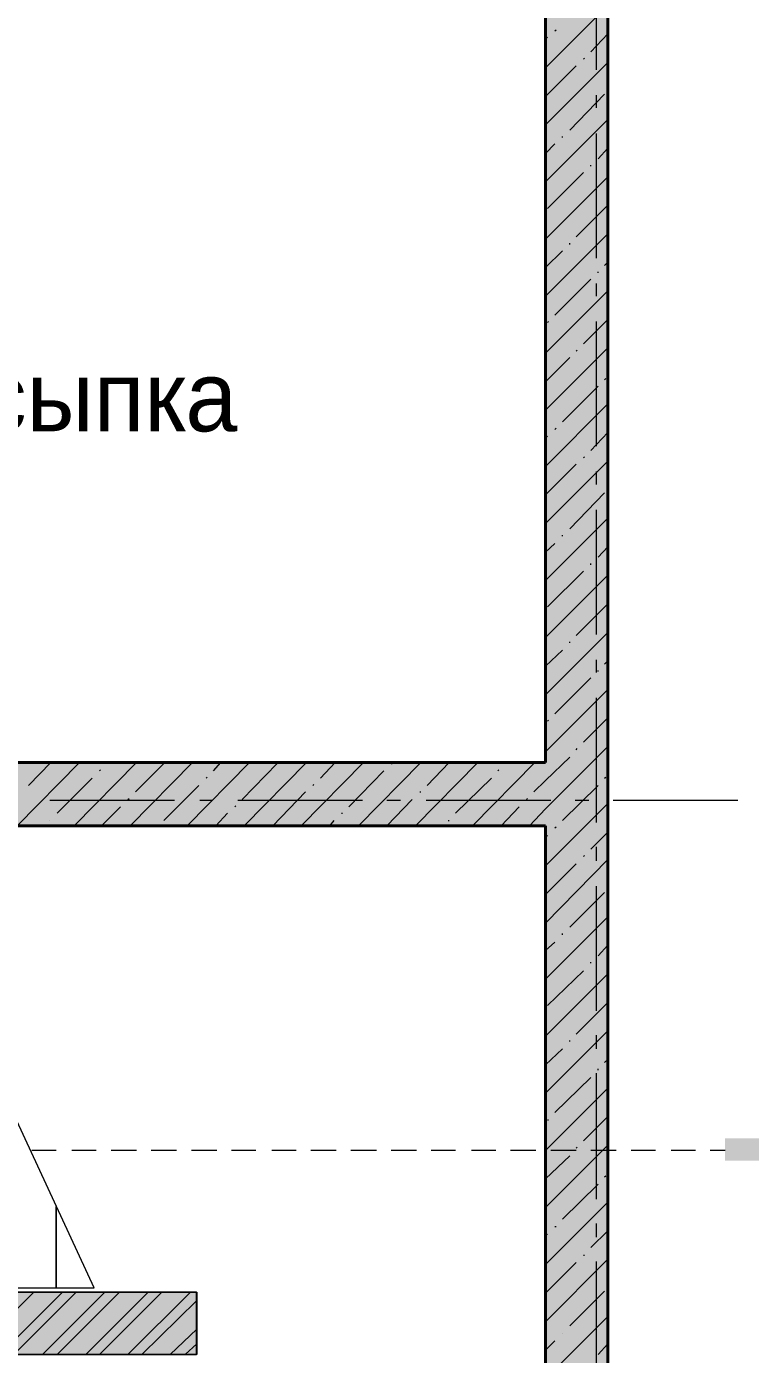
# Model space of a CAD drawing. Header units: millimetres. Extents: x -401725 to 250493, y 305116 to 802890.
# Drawn here: x -375128.411 to -375127.27, y 508976.454 to 508978.547 of the extents above; entities that cross this region are included whole.
import ezdxf

# ---------------------------------------------------------------- set-up
doc = ezdxf.new("R2010")
doc.units = ezdxf.units.MM
doc.layers.add('PDF _Геометрия', color=7, linetype='Continuous', true_color=0x1d1d1d)
doc.layers.add('PDF _Сплошная заливка', color=7, linetype='Continuous', true_color=0xffffff)
doc.layers.add('PDF _Текст', color=7, linetype='Continuous')

msp = doc.modelspace()

# ---------------------------------------------------------------- linework, layer by layer
at = {"layer": 'PDF _Геометрия', "color": 7, "lineweight": 40}
for points in [[(-375127.4947276118, 508976.0471172727), (-375127.4947276118, 508979.0003304346), (-375127.5930569439, 508979.0003304346)], [(-375127.5930611824, 508978.9021180866), (-375127.5930611824, 508977.3871797321)], [(-375127.5930611824, 508977.3871178492), (-375128.8713425003, 508977.3871178492)], [(-375129.6397276457, 508977.2871176797), (-375127.5931442581, 508977.2871176797)], [(-375127.5930611824, 508977.2871176797), (-375127.5930611824, 508976.0471681354), (-375127.4947318503, 508976.0471681354)]]:
    msp.add_lwpolyline(points, dxfattribs=at)
at = {"layer": 'PDF _Геометрия', "color": 7, "lineweight": 9}
for points in [[(-375127.5130610468, 508978.6754513182), (-375127.5130610468, 508978.4787926539)], [(-375127.5130610468, 508978.4387849567), (-375127.5130610468, 508978.4187857705)], [(-375127.5130610468, 508978.3787840072), (-375127.5130610468, 508978.182125343)], [(-375127.5130610468, 508978.1421176458), (-375127.5130610468, 508978.1221184595)], [(-375127.5130610468, 508978.082117544), (-375127.5130610468, 508977.8854588798)], [(-375127.5130610468, 508977.8454511825), (-375127.5130610468, 508977.8254519964)], [(-375127.5130610468, 508977.7854510808), (-375127.5130610468, 508977.5887924165)], [(-375127.5130610468, 508977.5487847193), (-375127.5130610468, 508977.5287855331)], [(-375127.5130610468, 508977.4887846176), (-375127.5130610468, 508977.2921259533)], [(-375128.1780611146, 508977.3271177475), (-375128.3747197789, 508977.3271177475)], [(-375128.1180610129, 508977.3271177475), (-375128.1380601991, 508977.3271177475)], [(-375127.8813946514, 508977.3271177475), (-375128.0780533157, 508977.3271177475)], [(-375127.8213945497, 508977.3271177475), (-375127.8430603347, 508977.3271177475)], [(-375127.5847273405, 508977.3271177475), (-375127.7813860048, 508977.3271177475)], [(-375127.5247280865, 508977.3271177475), (-375127.5463938715, 508977.3271177475)], [(-375127.2897274761, 508977.3271177475), (-375127.4863861404, 508977.3271177475)], [(-375127.5930611824, 508977.2871176797), (-375128.6446850567, 508977.2871176797)], [(-375127.5130610468, 508977.2537840072), (-375127.5130610468, 508977.2321182222)], [(-375127.5130610468, 508977.1921181544), (-375127.5130610468, 508976.9954594901)], [(-375127.5130610468, 508976.957117544), (-375127.5130610468, 508976.935451759)], [(-375127.5130610468, 508976.89711829), (-375127.5130610468, 508976.6987930269)], [(-375128.3047277135, 508976.5587851601), (-375128.4530550111, 508976.8787721393)], [(-375127.5130610468, 508976.6604510808), (-375127.5130610468, 508976.6387852958)], [(-375127.5130610468, 508976.6004518268), (-375127.5130610468, 508976.4037931625)], [(-375128.4747275778, 508976.5587851601), (-375128.3647320538, 508976.5587851601)], [(-375128.3647278152, 508976.5587851601), (-375128.3047302566, 508976.5587851601)]]:
    msp.add_lwpolyline(points, dxfattribs=at)
at = {"layer": 'PDF _Геометрия', "lineweight": 9}
for points in [[(-375127.5930611824, 508978.4821182222), (-375127.4947318503, 508978.5804475544)], [(-375127.5930611824, 508978.5271180866), (-375127.5897279847, 508978.5304512843)], [(-375127.5780609451, 508978.5404508773), (-375127.5763943463, 508978.5421174762)], [(-375127.5213940411, 508978.5071180526), (-375127.4947284595, 508978.5354502331)], [(-375127.5930611824, 508978.3921176458), (-375127.4947318503, 508978.4904469779)], [(-375127.5930611824, 508978.4371175101), (-375127.5447298158, 508978.4854488767)], [(-375127.5330610807, 508978.495451013), (-375127.5313944819, 508978.4971176118)], [(-375127.5547277135, 508978.3837846515), (-375127.4997299514, 508978.4404490124)], [(-375127.5930611824, 508978.302117917), (-375127.4947318503, 508978.4004472492)], [(-375127.5930611824, 508978.3471177814), (-375127.5780617928, 508978.3621171711)], [(-375127.5663947531, 508978.3721176118), (-375127.5663947531, 508978.3737842107)], [(-375127.5097278491, 508978.3387847871), (-375127.4947284595, 508978.3554507756)], [(-375127.5897279847, 508978.2604512504), (-375127.5330636238, 508978.3171156112)], [(-375127.5213940411, 508978.3271177475), (-375127.5213940411, 508978.3287843463)], [(-375127.5930611824, 508978.2121173406), (-375127.4947318503, 508978.3104466727)], [(-375127.5447272726, 508978.215451386), (-375127.4947293072, 508978.2654493515)], [(-375127.5930611824, 508978.1221176118), (-375127.4947318503, 508978.220446944)], [(-375127.5930611824, 508978.1671174762), (-375127.5663956009, 508978.1937830578)], [(-375127.5547277135, 508978.2037843463), (-375127.5547277135, 508978.2054509452)], [(-375127.4997274083, 508978.1704506739), (-375127.4947276118, 508978.1754504705)], [(-375127.5780609451, 508978.0921179848), (-375127.5213965842, 508978.1487823457)], [(-375127.5097278491, 508978.1587844819), (-375127.5097278491, 508978.1604510808)], [(-375127.5930611824, 508978.0321178831), (-375127.4947318503, 508978.1304472152)], [(-375127.5330610807, 508978.0471181205), (-375127.4947293072, 508978.085449894)], [(-375127.5897279847, 508978.0804509452), (-375127.5880613859, 508978.082117544)], [(-375127.5930611824, 508977.9421181544), (-375127.4947318503, 508978.0404474865)], [(-375127.5930611824, 508977.9871180187), (-375127.5547294089, 508978.0254497923)], [(-375127.5447272726, 508978.0354510808), (-375127.5430606738, 508978.0371176797)], [(-375127.4997274083, 508977.9904512165), (-375127.4980608094, 508977.9921178153)], [(-375127.5663947531, 508977.9237847193), (-375127.5097303923, 508977.9804490802)], [(-375127.5930611824, 508977.8537841768), (-375127.4947318503, 508977.9521135089)], [(-375127.5930611824, 508977.89711829), (-375127.5897279847, 508977.9021180866)], [(-375127.5780609451, 508977.9121176797), (-375127.5763943463, 508977.9137842785)], [(-375127.5213940411, 508977.8787840072), (-375127.4947284595, 508977.9071161877)], [(-375127.5930611824, 508977.763784448), (-375127.4947318503, 508977.8621137802)], [(-375127.5930611824, 508977.8087843124), (-375127.5447298158, 508977.8571156791)], [(-375127.5330610807, 508977.8671178153), (-375127.5313944819, 508977.8687844141)], [(-375127.5547277135, 508977.7554514538), (-375127.4997299514, 508977.8121158147)], [(-375127.5930611824, 508977.6737847193), (-375127.4947318503, 508977.7721140514)], [(-375127.5930611824, 508977.7187845837), (-375127.5780617928, 508977.7321173745)], [(-375127.5663947531, 508977.7437844141), (-375127.5663947531, 508977.745451013)], [(-375127.5097278491, 508977.7104507417), (-375127.4947284595, 508977.7271167302)], [(-375127.5897279847, 508977.6321180526), (-375127.5330636238, 508977.6887824135)], [(-375127.5213940411, 508977.6987845498), (-375127.5213940411, 508977.7004511486)], [(-375127.5930611824, 508977.5837841429), (-375127.4947318503, 508977.682113475)], [(-375127.5447272726, 508977.5871173406), (-375127.4947293072, 508977.637115306)], [(-375127.5930611824, 508977.4937844141), (-375127.4947318503, 508977.5921137463)], [(-375127.5930611824, 508977.5387842785), (-375127.5663956009, 508977.5637832612)], [(-375127.5547277135, 508977.5754511486), (-375127.5547277135, 508977.5771177475)], [(-375127.4997274083, 508977.5421174762), (-375127.4947276118, 508977.5471172727)], [(-375127.5780609451, 508977.4637847871), (-375127.5213965842, 508977.520449148)], [(-375127.5097278491, 508977.5304512843), (-375127.5097278491, 508977.5321178831)], [(-375127.5930611824, 508977.4037846854), (-375127.4947318503, 508977.5021140176)], [(-375127.5897279847, 508977.4521177475), (-375127.5880613859, 508977.4537843463)], [(-375127.5330610807, 508977.4187840751), (-375127.4947293072, 508977.4571158486)], [(-375127.5930611824, 508977.3137849567), (-375127.4947318503, 508977.4121142888)], [(-375127.5930611824, 508977.3587848211), (-375127.5547294089, 508977.3954499958)], [(-375127.5447272726, 508977.4071178831), (-375127.5430606738, 508977.4087844819)], [(-375128.4263945158, 508977.2871176797), (-375128.3280651837, 508977.3871136106)], [(-375128.4080610807, 508977.3504509791), (-375128.3730625049, 508977.3871161538)], [(-375128.3363939393, 508977.2871176797), (-375128.2380646072, 508977.3871136106)], [(-375128.2963938715, 508977.3737842107), (-375128.2947272726, 508977.3754508095)], [(-375128.2847276796, 508977.3854512504), (-375128.2830610807, 508977.3871178492)], [(-375128.2480608094, 508977.2871176797), (-375128.1497314773, 508977.3871136106)], [(-375128.2397278152, 508977.340451386), (-375128.1930630474, 508977.3871161538)], [(-375128.1580610807, 508977.2871176797), (-375128.0597317486, 508977.3871136106)], [(-375128.116394414, 508977.3737842107), (-375128.1047282221, 508977.3871170015)], [(-375128.0713945497, 508977.3287843463), (-375128.0163967877, 508977.3854487072)], [(-375128.068061352, 508977.2871176797), (-375127.9697320198, 508977.3871136106)], [(-375127.9780607756, 508977.2871176797), (-375127.8797314434, 508977.3871136106)], [(-375127.9480611485, 508977.3621180187), (-375127.9247287646, 508977.3871170015)], [(-375127.9030612842, 508977.3171181544), (-375127.8480635221, 508977.3737825153)], [(-375127.8880610468, 508977.2871176797), (-375127.7897317146, 508977.3871136106)], [(-375127.8363939393, 508977.3854512504), (-375127.8347273405, 508977.3854512504)], [(-375127.7980613181, 508977.2871176797), (-375127.6997319859, 508977.3871136106)], [(-375127.779727883, 508977.3504509791), (-375127.7447293072, 508977.3871161538)], [(-375127.7080607417, 508977.2871176797), (-375127.6097314095, 508977.3871136106)], [(-375127.6680606738, 508977.3737842107), (-375127.666394075, 508977.3754508095)], [(-375127.6563944819, 508977.3854512504), (-375127.654727883, 508977.3871178492)], [(-375128.3630612164, 508977.3071177136), (-375128.3080634543, 508977.3621154756)], [(-375128.128060606, 508977.3621180187), (-375128.1263940071, 508977.3637846176)], [(-375127.7347280186, 508977.3071177136), (-375127.6780636578, 508977.3621154756)], [(-375127.6113946175, 508977.340451386), (-375127.5930620302, 508977.3587839733)], [(-375127.4997274083, 508977.3621180187), (-375127.4980608094, 508977.3637846176)], [(-375128.1947279508, 508977.2954506739), (-375128.1397301888, 508977.3504484359)], [(-375128.0230614876, 508977.2871176797), (-375127.9713969233, 508977.3404488428)], [(-375127.9597273405, 508977.3504509791), (-375127.9580607417, 508977.3521175779)], [(-375127.791394075, 508977.340451386), (-375127.7897274761, 508977.340451386)], [(-375127.5663947531, 508977.2954506739), (-375127.5097303923, 508977.3504484359)], [(-375128.2930606738, 508977.2871176797), (-375128.2630618945, 508977.317116459)], [(-375128.2513940071, 508977.3287843463), (-375128.2497274083, 508977.3304509452)], [(-375128.0830607417, 508977.3171181544), (-375128.0813941428, 508977.3187847532)], [(-375127.8430611824, 508977.2871176797), (-375127.80306281, 508977.3287826509)], [(-375127.6630608772, 508977.2871176797), (-375127.6347286968, 508977.317116459)], [(-375127.6230608094, 508977.3287843463), (-375127.6213942106, 508977.3304509452)], [(-375127.6180610129, 508977.2871176797), (-375127.5930620302, 508977.3137832612)], [(-375127.5930611824, 508977.2237843802), (-375127.4947318503, 508977.3221137124)], [(-375128.3747274083, 508977.2954506739), (-375128.3747274083, 508977.2954506739)], [(-375128.1130612164, 508977.2871176797), (-375128.094728629, 508977.3071168659)], [(-375127.9330609112, 508977.2871176797), (-375127.9263945158, 508977.2954506739)], [(-375127.9147274761, 508977.3071177136), (-375127.9130608772, 508977.3071177136)], [(-375127.7463942106, 508977.2954506739), (-375127.7447276118, 508977.2954506739)], [(-375127.5930611824, 508977.2687842446), (-375127.5897279847, 508977.2721174423)], [(-375127.5780609451, 508977.2837844819), (-375127.5763943463, 508977.2854510808)], [(-375127.5213940411, 508977.2504508095), (-375127.4947284595, 508977.2771163911)], [(-375127.5930611824, 508977.1337846515), (-375127.4947318503, 508977.2337805825)], [(-375127.5930611824, 508977.1787845159), (-375127.5447298158, 508977.2271158825)], [(-375127.5330610807, 508977.2387846176), (-375127.5313944819, 508977.2404512165)], [(-375127.5547277135, 508977.1271174084), (-375127.4997299514, 508977.1821151704)], [(-375127.5930611824, 508977.0454506739), (-375127.4947318503, 508977.143780006)], [(-375127.5930611824, 508977.090451386), (-375127.5780617928, 508977.1037841768)], [(-375127.5663947531, 508977.1154512165), (-375127.5663947531, 508977.1171178153)], [(-375127.5097278491, 508977.082117544), (-375127.4947284595, 508977.0987835325)], [(-375127.5213940411, 508977.070451352), (-375127.5213940411, 508977.0721179509)], [(-375127.5930611824, 508976.9554509452), (-375127.4947318503, 508977.0537802773)], [(-375127.5897279847, 508977.0037840072), (-375127.5330636238, 508977.0587817693)], [(-375127.5447272726, 508976.9587841429), (-375127.4947293072, 508977.0087821084)], [(-375127.5930611824, 508976.8654512165), (-375127.4947318503, 508976.9637805486)], [(-375127.5930611824, 508976.9104510808), (-375127.5663956009, 508976.9354500636)], [(-375127.5547277135, 508976.9471179509), (-375127.5547277135, 508976.9487845498)], [(-375127.4997274083, 508976.9137842785), (-375127.4947276118, 508976.9187840751)], [(-375127.5097278491, 508976.9021180866), (-375127.5097278491, 508976.9037846854)], [(-375127.5930611824, 508976.7754514877), (-375127.4947318503, 508976.8737808198)], [(-375127.5780609451, 508976.8354507417), (-375127.5213965842, 508976.8904485038)], [(-375127.5897279847, 508976.8237845498), (-375127.5880613859, 508976.8237845498)], [(-375127.5330610807, 508976.7904508773), (-375127.4947293072, 508976.8287826509)], [(-375127.5930611824, 508976.685451759), (-375127.4947318503, 508976.7837810911)], [(-375127.5930611824, 508976.7304516233), (-375127.5547294089, 508976.767116798)], [(-375127.5447272726, 508976.7787846854), (-375127.5430606738, 508976.7804512843)], [(-375127.4997274083, 508976.7337848211), (-375127.4980608094, 508976.7354514199)], [(-375127.5663947531, 508976.6671174762), (-375127.5097303923, 508976.7221152383)], [(-375127.5930611824, 508976.5954503348), (-375127.4947318503, 508976.693779667)], [(-375127.5930611824, 508976.6404501992), (-375127.5897279847, 508976.6437833969)], [(-375127.5780609451, 508976.6554512843), (-375127.5763943463, 508976.6554512843)], [(-375127.5213940411, 508976.6221176118), (-375127.4947284595, 508976.6487831934)], [(-375127.5930611824, 508976.5054506061), (-375127.4947318503, 508976.6037799382)], [(-375127.5330610807, 508976.6104514199), (-375127.5313944819, 508976.6104514199)], [(-375127.5930611824, 508976.5504504705), (-375127.5447298158, 508976.5987818371)], [(-375127.5547277135, 508976.4987842107), (-375127.4997299514, 508976.5537819727)], [(-375127.5930611824, 508976.4154508773), (-375127.4947318503, 508976.5137802095)], [(-375127.5930611824, 508976.4604507417), (-375127.5780617928, 508976.4754501313)], [(-375127.5663947531, 508976.4871180187), (-375127.5663947531, 508976.4871180187)], [(-375127.5097278491, 508976.4537843463), (-375127.4947284595, 508976.4704503348)]]:
    msp.add_lwpolyline(points, dxfattribs=at)
at = {"layer": 'PDF _Геометрия', "color": 8, "lineweight": 9, "true_color": 0x808080}
for points in [[(-375128.3647278152, 508976.7754514877), (-375128.4030595887, 508976.7754514877)], [(-375128.3013945158, 508976.7754514877), (-375128.3397262893, 508976.7754514877)], [(-375128.2380612164, 508976.7754514877), (-375128.2780595887, 508976.7754514877)], [(-375128.174727917, 508976.7754514877), (-375128.2147262893, 508976.7754514877)], [(-375128.1113946175, 508976.7754514877), (-375128.1513929899, 508976.7754514877)], [(-375128.049727917, 508976.7754514877), (-375128.0880596905, 508976.7754514877)], [(-375127.9863946175, 508976.7754514877), (-375128.0247263911, 508976.7754514877)], [(-375127.9230613181, 508976.7754514877), (-375127.9630596905, 508976.7754514877)], [(-375127.8597280186, 508976.7754514877), (-375127.8997263911, 508976.7754514877)], [(-375127.7963938715, 508976.7754514877), (-375127.8363922439, 508976.7754514877)], [(-375127.7347280186, 508976.7754514877), (-375127.7730597922, 508976.7754514877)], [(-375127.6713938715, 508976.7754514877), (-375127.7097256451, 508976.7754514877)], [(-375127.6080614198, 508976.7754514877), (-375127.6480597922, 508976.7754514877)], [(-375127.5447272726, 508976.7754514877), (-375127.5847256451, 508976.7754514877)], [(-375127.481394821, 508976.7754514877), (-375127.5213931933, 508976.7754514877)], [(-375127.4197272726, 508976.7754514877), (-375127.4580590462, 508976.7754514877)], [(-375127.356394821, 508976.7754514877), (-375127.3947265945, 508976.7754514877)], [(-375127.30972751, 508976.7754514877), (-375127.3330598939, 508976.7754514877)]]:
    msp.add_lwpolyline(points, dxfattribs=at)
at = {"layer": 'PDF _Геометрия', "color": 7, "lineweight": 9}
for points in [[(-375128.3647278152, 508976.5587902464), (-375128.3647278152, 508976.6871183578)], [(-375128.1430608433, 508976.5521187647), (-375128.1430608433, 508976.4537894326), (-375129.7379959426, 508976.4537894326), (-375129.7379959426, 508976.5521187647)]]:
    msp.add_lwpolyline(points, close=True, dxfattribs=at)
at = {"layer": 'PDF _Геометрия', "color": 16, "lineweight": 20, "true_color": 0x800000}
msp.add_lwpolyline([(-375129.7380612164, 508976.4537843463), (-375128.1431261171, 508976.4537843463), (-375128.1431261171, 508976.5521136785), (-375129.7380612164, 508976.5521136785)], close=True, dxfattribs=at)
at = {"layer": 'PDF _Геометрия', "color": 24, "lineweight": 9, "true_color": 0x8f1d1d}
for points in [[(-375128.4980608094, 508976.4537843463), (-375128.3997314773, 508976.5521136785)], [(-375128.4530609451, 508976.4537843463), (-375128.354731613, 508976.5521136785)], [(-375128.4313943123, 508976.4537843463), (-375128.3330649802, 508976.5521136785)], [(-375128.3863944479, 508976.4537843463), (-375128.2880651158, 508976.5521136785)], [(-375128.3630612164, 508976.4537843463), (-375128.2647318842, 508976.5521136785)], [(-375128.318061352, 508976.4537843463), (-375128.2197320198, 508976.5521136785)], [(-375128.2963938715, 508976.4537843463), (-375128.1980645393, 508976.5521136785)], [(-375128.2513940071, 508976.4537843463), (-375128.153064675, 508976.5521136785)], [(-375128.2297273744, 508976.4537843463), (-375128.1430642342, 508976.5387808877)], [(-375128.18472751, 508976.4537843463), (-375128.1430625388, 508976.4937827187)], [(-375128.1613942784, 508976.4537843463), (-375128.1430616911, 508976.4704503348)]]:
    msp.add_lwpolyline(points, dxfattribs=at)
at = {"layer": 'PDF _Сплошная заливка', "lineweight": 5, "transparency": 33554559}
for points in [[(-375127.5934350227, 508979.0009492633), (-375127.5934350227, 508976.0477361014), (-375127.4951056906, 508979.0009492633), (-375127.4951056906, 508976.0477361014)], [(-375129.6400184103, 508977.3876815767), (-375129.6400184103, 508977.2876856457), (-375127.5934350227, 508977.3876815767), (-375127.5934350227, 508977.2876856457)], [(-375129.7383477425, 508976.5527155529), (-375129.7383477425, 508976.4543862208), (-375128.1434126432, 508976.5527155529), (-375128.1434126432, 508976.4543862208)]]:
    msp.add_solid(points, dxfattribs=at)
at = {"layer": 'PDF _Сплошная заливка', "color": 7, "lineweight": 5, "transparency": 33554559}
msp.add_solid([(-375127.3101132183, 508976.7943723861), (-375127.3101132183, 508976.7593738103), (-375127.0551235943, 508976.7943723861), (-375127.0551235943, 508976.7593738103)], dxfattribs=at)

# ---------------------------------------------------------------- texts
at = {"layer": 'PDF _Текст', "insert": (-375128.656397025, 508977.9634228147), "char_height": 0.1103358192162381, "attachment_point": 4, "style": ''}
msp.add_mtext('Засыпка', dxfattribs=at)

doc.saveas('drawing.dxf')
